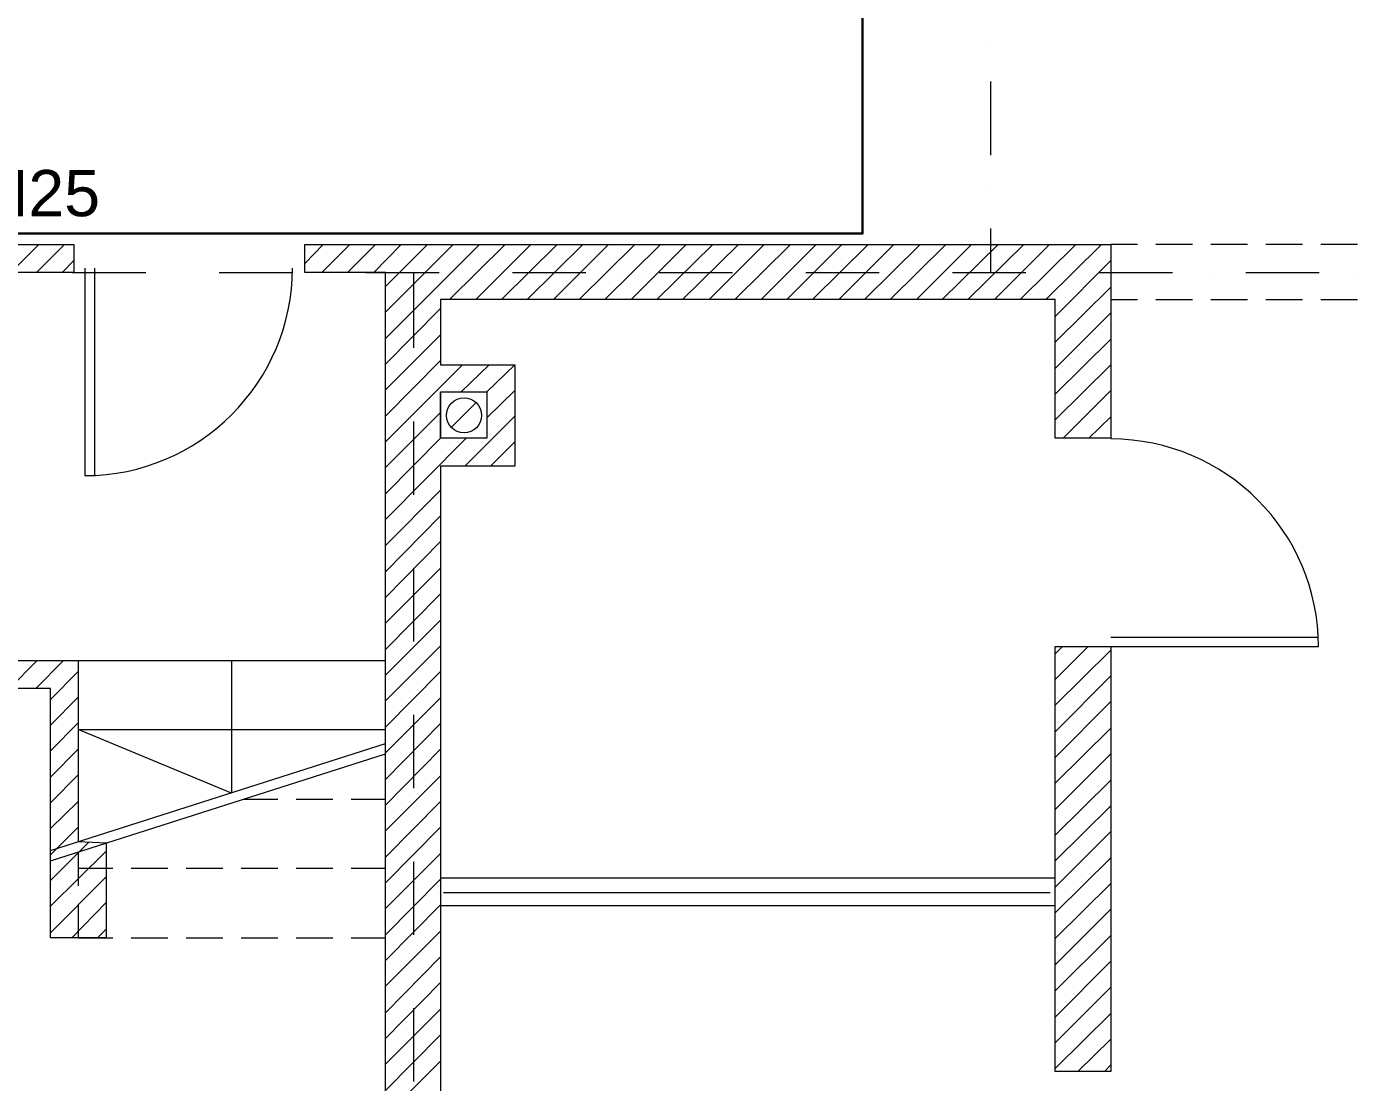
# Model space of a CAD drawing. Header units: millimetres. Extents: x 440 to 72591, y -28954 to 25941.
# Drawn here: x 15618 to 21379, y 9700 to 14269 of the extents above; entities that cross this region are included whole.
import ezdxf

# ---------------------------------------------------------------- set-up
doc = ezdxf.new("R2010")
doc.units = ezdxf.units.MM
for name, color, linetype in [('opisy', 7, 'Continuous'), ('podkład', 7, 'Continuous'), ('rury', 2, 'Continuous')]:
    doc.layers.add(name, color=color, linetype=linetype)
doc.styles.get("Standard").update_dxf_attribs({"font": 'arial.ttf'})

msp = doc.modelspace()

# ---------------------------------------------------------------- linework, layer by layer
at = {"layer": 'podkład', "color": 6, "lineweight": 5, "transparency": 33554572}
for points in [[(19791.4, 14190.1), (19791.4, 14190.1)], [(19791.4, 13713.8), (19791.4, 14031.3)], [(19791.4, 13555), (19791.4, 13555)], [(19791.4, 13205.8), (19791.4, 13396.3)], [(15657.4, 13205.8), (15657.4, 13205.8)], [(15816.2, 13205.8), (16133.7, 13205.8)], [(16451.2, 13205.8), (16768.7, 13205.8)], [(16927.4, 13205.8), (16927.4, 13205.8)], [(17086.2, 13205.8), (17403.7, 13205.8)], [(17292.6, 13205.8), (17292.6, 12878.7)], [(17562.5, 13205.8), (17562.5, 13205.8)], [(17721.2, 13205.8), (18038.7, 13205.8)], [(18197.5, 13205.8), (18197.5, 13205.8)], [(18356.2, 13205.8), (18673.7, 13205.8)], [(18832.5, 13205.8), (18832.5, 13205.8)], [(18991.3, 13205.8), (19308.8, 13205.8)], [(19467.5, 13205.8), (19467.5, 13205.8)], [(19626.3, 13205.8), (19943.8, 13205.8)], [(20102.5, 13205.8), (20102.5, 13205.8)], [(20261.3, 13205.8), (20578.8, 13205.8)], [(20737.6, 13205.8), (20737.6, 13205.8)], [(20896.3, 13205.8), (21213.8, 13205.8)], [(21372.6, 13205.8), (21372.6, 13205.8)], [(17292.6, 12720), (17292.6, 12720)], [(17292.6, 12561.2), (17292.6, 12243.7)], [(17292.6, 12085), (17292.6, 12085)], [(17292.6, 11926.2), (17292.6, 11608.7)], [(17292.6, 11449.9), (17292.6, 11449.9)], [(17292.6, 11291.2), (17292.6, 10973.7)], [(17292.6, 10814.9), (17292.6, 10814.9)], [(17292.6, 10656.2), (17292.6, 10338.7)], [(17292.6, 10179.9), (17292.6, 10179.9)], [(17292.6, 10021.1), (17292.6, 9703.6)]]:
    msp.add_lwpolyline(points, dxfattribs=at)
at = {"layer": 'podkład', "color": 1, "lineweight": 5, "transparency": 33554572}
for points in [[(13212.6, 13326.4), (15822.5, 13326.4), (15822.5, 13205.8), (14511.2, 13205.8)], [(14511.2, 8827.3), (17171.9, 8827.3), (17171.9, 13205.8), (16822.7, 13205.8), (16822.7, 13326.4), (20312.1, 13326.4), (20312.1, 12488.2), (20070.8, 12488.2), (20070.8, 13088.3), (17410.1, 13088.3), (17410.1, 12805.7), (17730.7, 12805.7), (17730.7, 12367.5), (17410.1, 12367.5), (17410.1, 7827.2), (18410.2, 7827.2), (18410.2, 7585.8), (17171.9, 7585.8), (17171.9, 8586), (14511.2, 8586)], [(17410.1, 12688.2), (17610.1, 12688.2), (17610.1, 12488.2), (17410.1, 12488.2)], [(17410.1, 12688.2), (17410.1, 12488.2), (17410.1, 12688.2)], [(14511.2, 11526.1), (15841.6, 11526.1), (15841.6, 10741.9)], [(15962.2, 10735.5), (15962.2, 10326), (15720.9, 10326), (15720.9, 11405.5), (14511.2, 11405.5)], [(17410.1, 10586.3), (20070.8, 10586.3)], [(17410.1, 10465.7), (20070.8, 10465.7)]]:
    msp.add_lwpolyline(points, dxfattribs=at)
at = {"layer": 'podkład', "color": 8, "lineweight": 5, "true_color": 0x808080, "transparency": 33554572}
for points in [[(15549.4, 13205.8), (15670.1, 13326.4)], [(15660.6, 13205.8), (15781.2, 13326.4)], [(16822.7, 13243.9), (16902, 13326.4)], [(16895.7, 13205.8), (17016.3, 13326.4)], [(17006.8, 13205.8), (17127.5, 13326.4)], [(17121.1, 13205.8), (17238.6, 13326.4)], [(17171.9, 13145.4), (17352.9, 13326.4)], [(17171.9, 13034.3), (17464, 13326.4)], [(17171.9, 12920), (17578.3, 13326.4)], [(17448.2, 13088.3), (17689.5, 13326.4)], [(17562.5, 13088.3), (17800.6, 13326.4)], [(17673.6, 13088.3), (17914.9, 13326.4)], [(17784.7, 13088.3), (18026, 13326.4)], [(17899, 13088.3), (18137.2, 13326.4)], [(18010.1, 13088.3), (18251.5, 13326.4)], [(18121.3, 13088.3), (18362.6, 13326.4)], [(18235.6, 13088.3), (18473.7, 13326.4)], [(18346.7, 13088.3), (18588, 13326.4)], [(18457.8, 13088.3), (18699.1, 13326.4)], [(18572.1, 13088.3), (18810.3, 13326.4)], [(18683.3, 13088.3), (18924.6, 13326.4)], [(18797.6, 13088.3), (19035.7, 13326.4)], [(18908.7, 13088.3), (19146.8, 13326.4)], [(19019.8, 13088.3), (19261.1, 13326.4)], [(19134.1, 13088.3), (19372.3, 13326.4)], [(19245.3, 13088.3), (19486.6, 13326.4)], [(19356.4, 13088.3), (19597.7, 13326.4)], [(19470.7, 13088.3), (19708.8, 13326.4)], [(19581.8, 13088.3), (19823.1, 13326.4)], [(19693, 13088.3), (19934.3, 13326.4)], [(19807.3, 13088.3), (20045.4, 13326.4)], [(19918.4, 13088.3), (20159.7, 13326.4)], [(20029.5, 13088.3), (20270.8, 13326.4)], [(15771.7, 13205.8), (15822.5, 13256.6)], [(20070.8, 13015.3), (20312.1, 13256.6)], [(20070.8, 12904.1), (20312.1, 13142.3)], [(17171.9, 12808.9), (17410.1, 13050.2)], [(20070.8, 12789.8), (20312.1, 13031.1)], [(17171.9, 12697.8), (17410.1, 12935.9)], [(20070.8, 12678.7), (20312.1, 12916.8)], [(17171.9, 12583.5), (17410.1, 12824.8)], [(17171.9, 12472.3), (17505.3, 12805.7)], [(17499, 12688.2), (17619.6, 12805.7)], [(17610.1, 12688.2), (17730.7, 12805.7)], [(20070.8, 12567.6), (20312.1, 12805.7)], [(17610.1, 12577.1), (17730.7, 12694.6)], [(20105.7, 12488.2), (20312.1, 12694.6)], [(17171.9, 12361.2), (17410.1, 12599.3)], [(17514.8, 12367.5), (17730.7, 12583.5)], [(20216.8, 12488.2), (20312.1, 12580.3)], [(17171.9, 12246.9), (17410.1, 12488.2)], [(17171.9, 12135.8), (17521.2, 12488.2)], [(17626, 12367.5), (17730.7, 12472.3)], [(17171.9, 12024.6), (17410.1, 12262.8)], [(17171.9, 11910.3), (17410.1, 12151.6)], [(17171.9, 11799.2), (17410.1, 12040.5)], [(17171.9, 11688.1), (17410.1, 11926.2)], [(17171.9, 11573.8), (17410.1, 11815.1)], [(17171.9, 11462.6), (17410.1, 11700.8)], [(17171.9, 11351.5), (17410.1, 11589.6)], [(20070.8, 11554.7), (20102.5, 11586.5)], [(20070.8, 11443.6), (20213.7, 11586.5)], [(15543.1, 11405.5), (15663.8, 11526.1)], [(15657.4, 11405.5), (15778.1, 11526.1)], [(20070.8, 11332.5), (20312.1, 11570.6)], [(15720.9, 11357.9), (15841.6, 11478.5)], [(17171.9, 11237.2), (17410.1, 11478.5)], [(20070.8, 11218.2), (20312.1, 11459.5)], [(15720.9, 11246.7), (15841.6, 11367.4)], [(17171.9, 11126.1), (17410.1, 11364.2)], [(20070.8, 11107), (20312.1, 11348.3)], [(15720.9, 11135.6), (15841.6, 11256.3)], [(17171.9, 11011.8), (17410.1, 11253.1)], [(20070.8, 10995.9), (20312.1, 11234)], [(15720.9, 11021.3), (15841.6, 11142)], [(17171.9, 10900.7), (17410.1, 11142)], [(20070.8, 10881.6), (20312.1, 11122.9)], [(15720.9, 10910.2), (15841.6, 11030.8)], [(17171.9, 10789.5), (17410.1, 11027.7)], [(20070.8, 10770.5), (20312.1, 11008.6)], [(15720.9, 10799), (15841.6, 10916.5)], [(17171.9, 10675.2), (17410.1, 10916.5)], [(20070.8, 10659.3), (20312.1, 10897.5)], [(15720.9, 10684.7), (15841.6, 10805.4)], [(17171.9, 10564.1), (17410.1, 10805.4)], [(20070.8, 10545), (20312.1, 10786.3)], [(15720.9, 10573.6), (15886, 10738.7)], [(15962.2, 10735.5), (15841.6, 10741.9)], [(15720.9, 10462.5), (15962.2, 10700.6)], [(17171.9, 10453), (17410.1, 10691.1)], [(20070.8, 10433.9), (20312.1, 10672)], [(15720.9, 10348.2), (15962.2, 10589.5)], [(17171.9, 10338.7), (17410.1, 10580)], [(20070.8, 10322.8), (20312.1, 10560.9)], [(17422.8, 10522.8), (20048.6, 10522.8)], [(15813, 10326), (15962.2, 10478.4)], [(17171.9, 10227.5), (17410.1, 10468.8)], [(20070.8, 10208.5), (20312.1, 10449.8)], [(15924.1, 10326), (15962.2, 10364.1)], [(17171.9, 10116.4), (17410.1, 10354.5)], [(20070.8, 10097.3), (20312.1, 10335.5)], [(17171.9, 10002.1), (17410.1, 10243.4)], [(20070.8, 9983), (20312.1, 10224.4)], [(17171.9, 9891), (17410.1, 10132.3)], [(20070.8, 9871.9), (20312.1, 10113.2)], [(17171.9, 9779.8), (17410.1, 10018)], [(20070.8, 9760.8), (20312.1, 9998.9)], [(17171.9, 9665.5), (17410.1, 9906.8)], [(20169.2, 9748.1), (20312.1, 9887.8)], [(17171.9, 9554.4), (17410.1, 9792.5)], [(20283.5, 9748.1), (20312.1, 9776.7)]]:
    msp.add_lwpolyline(points, dxfattribs=at)
at = {"layer": 'podkład', "color": 4, "lineweight": 5, "transparency": 33554572}
for points in [[(20426.4, 13326.4), (20312.1, 13326.4)], [(20664.5, 13326.4), (20505.8, 13326.4)], [(20902.7, 13326.4), (20743.9, 13326.4)], [(21140.8, 13326.4), (20982, 13326.4)], [(21378.9, 13326.4), (21220.2, 13326.4)], [(20312.1, 13088.3), (20426.4, 13088.3)], [(20505.8, 13088.3), (20664.5, 13088.3)], [(20743.9, 13088.3), (20902.7, 13088.3)], [(20982, 13088.3), (21140.8, 13088.3)], [(21220.2, 13088.3), (21378.9, 13088.3)], [(16556, 10926.1), (16705.2, 10926.1)], [(16784.6, 10926.1), (16943.3, 10926.1)], [(17022.7, 10926.1), (17171.9, 10926.1)], [(15841.6, 10697.4), (15841.6, 10551.4)], [(15841.6, 10627.6), (15990.8, 10627.6)], [(16070.2, 10627.6), (16228.9, 10627.6)], [(16308.3, 10627.6), (16467.1, 10627.6)], [(16546.4, 10627.6), (16705.2, 10627.6)], [(16784.6, 10627.6), (16943.3, 10627.6)], [(17022.7, 10627.6), (17171.9, 10627.6)], [(15841.6, 10472), (15841.6, 10326), (15990.8, 10326)], [(16070.2, 10326), (16228.9, 10326)], [(16308.3, 10326), (16467.1, 10326)], [(16546.4, 10326), (16705.2, 10326)], [(16784.6, 10326), (16943.3, 10326)], [(17022.7, 10326), (17171.9, 10326)]]:
    msp.add_lwpolyline(points, dxfattribs=at)
at = {"layer": 'podkład', "color": 7, "lineweight": 5, "transparency": 33554572}
for points in [[(15870.1, 13224.8), (15870.1, 12326.3, 0.413428), (16768.7, 13224.8)], [(20312.1, 11586.5), (21210.7, 11586.5, 0.413427), (20312.1, 12485)]]:
    msp.add_lwpolyline(points, format="xyb", dxfattribs=at)
for points in [[(15911.4, 13224.8), (15911.4, 12326.3)], [(17565.6, 12643.8), (17454.5, 12532.7)], [(20312.1, 11627.7), (21210.7, 11627.7)], [(15841.6, 11526.1), (17171.9, 11526.1)], [(16505.2, 11526.1), (16505.2, 10951.5), (15841.6, 11227.7), (17171.9, 11227.7)], [(15720.9, 10703.8), (17171.9, 11167.4)], [(15720.9, 10659.3), (17171.9, 11122.9)]]:
    msp.add_lwpolyline(points, dxfattribs=at)
at = {"layer": 'podkład', "color": 1, "lineweight": 5, "transparency": 33554572}
msp.add_lwpolyline([(20070.8, 9748.1), (20070.8, 11586.5), (20312.1, 11586.5), (20312.1, 9748.1)], close=True, dxfattribs=at)
at = {"layer": 'podkład', "color": 7, "lineweight": 5, "transparency": 33554572}
msp.add_circle((17511.4, 12587.2), 75.6, dxfattribs=at)
at = {"layer": 'rury', "lineweight": 30}
msp.add_lwpolyline([(11887.6, 13373.9), (19236.9, 13373.9), (19236.9, 14578.3)], dxfattribs=at)

# ---------------------------------------------------------------- texts
at = {"layer": 'opisy', "insert": (15221.5, 13649), "char_height": 200, "attachment_point": 1}
msp.add_mtext_dynamic_manual_height_columns('DN25', width=331.49, gutter_width=11.6, heights=[0], dxfattribs=at)

doc.saveas('drawing.dxf')
